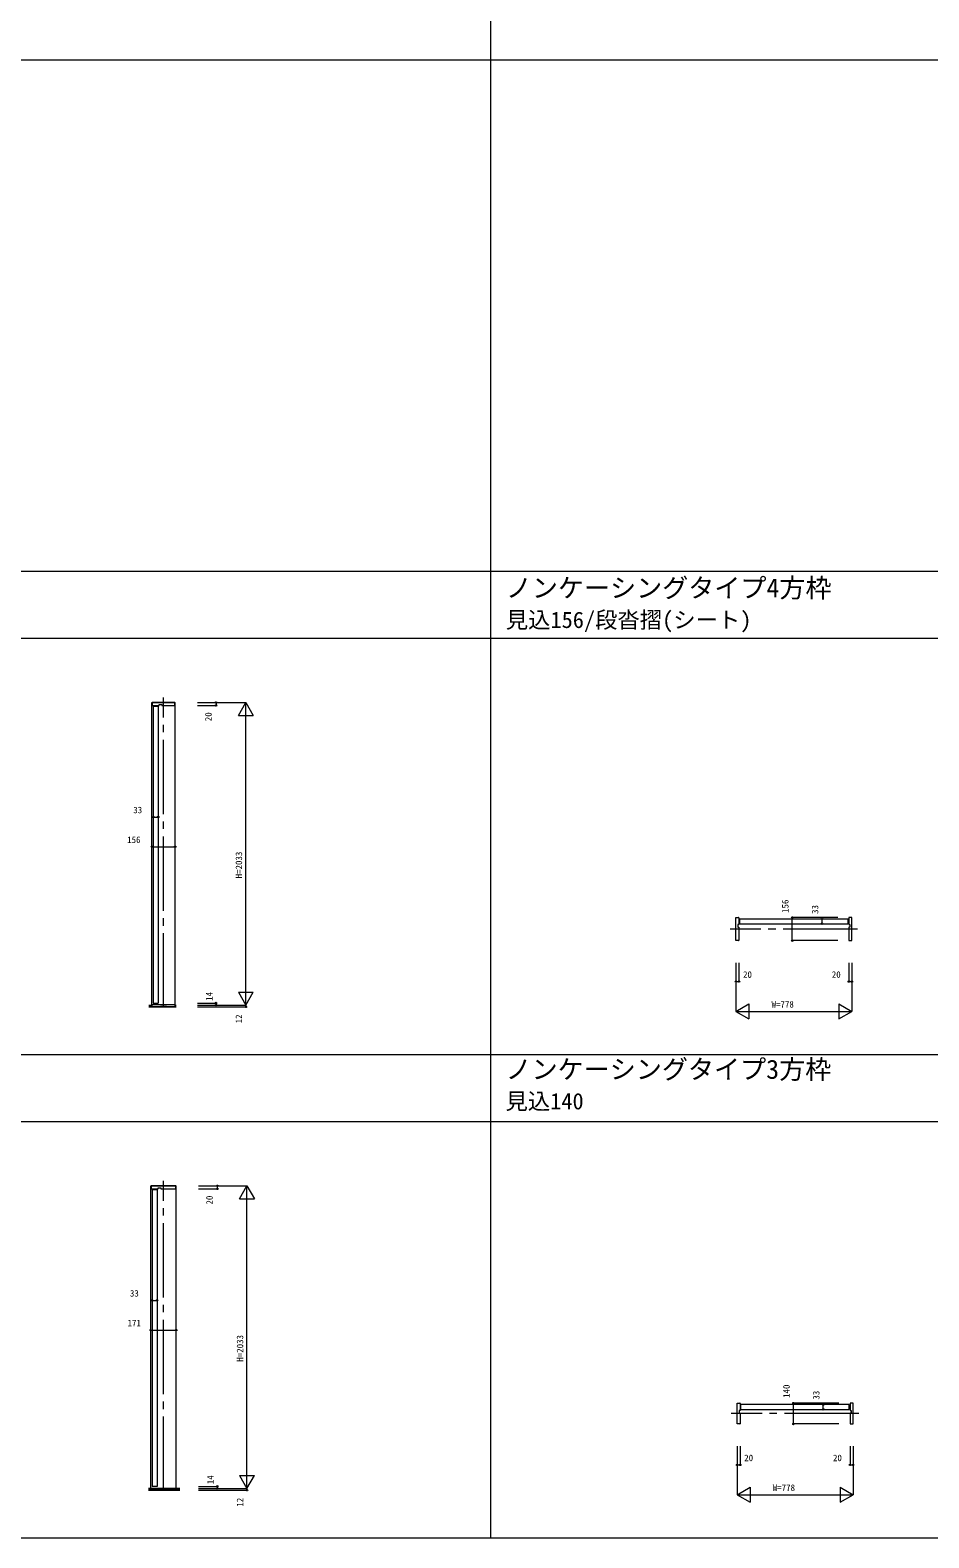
# Model space of a CAD drawing. Units: millimetres, scale not verified. Extents: x -14341 to 14341, y -10000 to 10000.
# Drawn here: x -6034 to 0, y -10000 to 130 of the extents above; entities that cross this region are included whole.
import ezdxf
from ezdxf.enums import TextEntityAlignment as Align

# ---------------------------------------------------------------- set-up
doc = ezdxf.new("R2010")
doc.units = ezdxf.units.MM
doc.header["$LTSCALE"] = 50
doc.linetypes.add('USER1', pattern=[13, 10, -1, 1, -1])
doc.layers.add('0-0_0', color=7, linetype='Continuous')
for name, color, linetype, lineweight in [('0-1_YKK_F1', 7, 'Continuous', 18), ('0-4_YKK_N1', 2, 'Continuous', 18), ('0-5_YKK_B1', 4, 'Continuous', 18), ('0-6_YKK_Z1', 7, 'Continuous', 18)]:
    doc.layers.add(name, color=color, linetype=linetype, lineweight=lineweight)
doc.styles.add('ＭＳ ゴシック', font='')
doc.styles.get('ＭＳ ゴシック').set_extended_font_data('MS Gothic')

msp = doc.modelspace()

# ---------------------------------------------------------------- linework, layer by layer
at = {"layer": '0-1_YKK_F1'}
for p, q in [((-2940.51, -10000), (-2940.51, 9500)), ((-14340.51, -70), (14159.49, -70)), ((-14340.51, -3505), (14159.49, -3505)), ((-14340.51, -3955), (14159.49, -3955)), ((-14340.51, -6752.5), (14159.49, -6752.5)), ((-14340.51, -7202.5), (14159.49, -7202.5)), ((-14340.51, -10000), (14340.51, -10000))]:
    msp.add_line(p, q, dxfattribs=at)
at = {"layer": '0-4_YKK_N1'}
for p, q in [((-4911.01, -4387.5), (-4586.01, -4387.5)), ((-4911.01, -4407.5), (-4786.01, -4407.5)), ((-4786.01, -4387.5), (-4786.01, -4407.5)), ((-4636.01, -4474.1), (-4586.01, -4387.5)), ((-4586.01, -6420.5), (-4586.01, -4387.5)), ((-4586.01, -4387.5), (-4536.01, -4474.1)), ((-4636.01, -4474.1), (-4536.01, -4474.1)), ((-5208.01, -5156.88), (-5175.01, -5156.88)), ((-5217.01, -5356.88), (-5061.01, -5356.88)), ((-917.01, -5987.5), (-917.01, -5831.5)), ((-612.01, -5831.5), (-917.01, -5831.5)), ((-717.01, -5873.5), (-717.01, -5840.5)), ((-612.01, -5987.5), (-917.01, -5987.5)), ((-1295.01, -6137.5), (-1295.01, -6462.5)), ((-1275.01, -6137.5), (-1275.01, -6262.5)), ((-517.01, -6137.5), (-517.01, -6462.5)), ((-1295.01, -6262.5), (-1275.01, -6262.5)), ((-4636.01, -6333.9), (-4536.01, -6333.9)), ((-4636.01, -6333.9), (-4586.01, -6420.5)), ((-4586.01, -6420.5), (-4536.01, -6333.9)), ((-4911.01, -6420.5), (-4586.01, -6420.5)), ((-4911.01, -6432.5), (-4586.01, -6432.5)), ((-4586.01, -6420.5), (-4586.01, -6432.5)), ((-1295.01, -6462.5), (-1208.41, -6412.5)), ((-1295.01, -6462.5), (-517.01, -6462.5)), ((-1295.01, -6462.5), (-1208.41, -6512.5)), ((-1208.41, -6412.5), (-1208.41, -6512.5)), ((-603.61, -6412.5), (-603.61, -6512.5)), ((-603.61, -6412.5), (-517.01, -6462.5)), ((-603.61, -6512.5), (-517.01, -6462.5)), ((-4903.51, -7635), (-4578.51, -7635)), ((-4903.51, -7655), (-4778.51, -7655)), ((-4778.51, -7635), (-4778.51, -7655)), ((-4628.51, -7721.6), (-4578.51, -7635)), ((-4578.51, -9668), (-4578.51, -7635)), ((-4578.51, -7635), (-4528.51, -7721.6)), ((-4628.51, -7721.6), (-4528.51, -7721.6)), ((-5215.51, -8404.38), (-5182.51, -8404.38)), ((-5224.51, -8604.38), (-5053.51, -8604.38)), ((-909.01, -9235), (-909.01, -9095)), ((-604.01, -9095), (-909.01, -9095)), ((-709.01, -9137), (-709.01, -9104)), ((-604.01, -9235), (-909.01, -9235)), ((-1287.01, -9385), (-1287.01, -9710)), ((-1267.01, -9385), (-1267.01, -9510)), ((-509.01, -9385), (-509.01, -9710)), ((-1287.01, -9510), (-1267.01, -9510)), ((-4628.51, -9581.4), (-4528.51, -9581.4)), ((-4628.51, -9581.4), (-4578.51, -9668)), ((-4578.51, -9668), (-4528.51, -9581.4)), ((-4903.51, -9668), (-4578.51, -9668)), ((-4903.51, -9680), (-4578.51, -9680)), ((-4578.51, -9668), (-4578.51, -9680)), ((-1287.01, -9710), (-1200.41, -9660)), ((-1287.01, -9710), (-509.01, -9710)), ((-1287.01, -9710), (-1200.41, -9760)), ((-1200.41, -9660), (-1200.41, -9760)), ((-595.61, -9660), (-595.61, -9760)), ((-595.61, -9660), (-509.01, -9710)), ((-595.61, -9760), (-509.01, -9710))]:
    msp.add_line(p, q, dxfattribs=at)
for points in [[(-537.01, -6137.5), (-537.01, -6262.5), (-517.01, -6262.5)], [(-4911.01, -6406.5), (-4786.01, -6406.5), (-4786.01, -6420.5)], [(-529.01, -9385), (-529.01, -9510), (-509.01, -9510)], [(-4903.51, -9654), (-4778.51, -9654), (-4778.51, -9668)]]:
    msp.add_lwpolyline(points, dxfattribs=at)
for centre in [(-4786.01, -4387.5), (-4786.01, -4407.5), (-5208.01, -5156.88), (-5175.01, -5156.88), (-5217.01, -5356.88), (-5061.01, -5356.88), (-917.01, -5831.5), (-717.01, -5840.5), (-717.01, -5873.5), (-917.01, -5987.5), (-1295.01, -6262.5), (-1275.01, -6262.5), (-537.01, -6262.5), (-517.01, -6262.5), (-4786.01, -6406.5), (-4786.01, -6420.5), (-4586.01, -6432.5), (-4778.51, -7635), (-4778.51, -7655), (-5215.51, -8404.38), (-5182.51, -8404.38), (-5224.51, -8604.38), (-5053.51, -8604.38), (-909.01, -9095), (-709.01, -9104), (-709.01, -9137), (-909.01, -9235), (-1287.01, -9510), (-1267.01, -9510), (-529.01, -9510), (-509.01, -9510), (-4778.51, -9654), (-4778.51, -9668), (-4578.51, -9680)]:
    msp.add_circle(centre, 5, dxfattribs=at)
at = {"layer": '0-5_YKK_B1'}
for p, q in [((-5217.01, -6420.5), (-5217.01, -4387.5)), ((-5217.01, -4387.5), (-5061.01, -4387.5)), ((-5208.01, -4412.5), (-5208.01, -6406.5)), ((-5150.51, -4407.5), (-5065.51, -4407.5)), ((-5061.01, -6420.5), (-5061.01, -4387.5)), ((-1270.01, -5842.5), (-1268.01, -5840.5)), ((-1270.01, -5871.5), (-1270.01, -5842.5)), ((-1270.01, -5871.5), (-1268.01, -5873.5)), ((-1268.01, -5840.5), (-544.01, -5840.5)), ((-1268.01, -5873.5), (-544.01, -5873.5)), ((-542.01, -5842.5), (-544.01, -5840.5)), ((-542.01, -5871.5), (-544.01, -5873.5)), ((-542.01, -5871.5), (-542.01, -5842.5)), ((-1275.01, -5898), (-1275.01, -5985.5)), ((-537.01, -5898), (-537.01, -5985.5)), ((-5212.51, -6417.5), (-5065.51, -6417.5)), ((-5208.01, -6406.5), (-5175.01, -6406.5)), ((-5224.51, -7635), (-5053.51, -7635)), ((-5224.51, -9668), (-5224.51, -7635)), ((-5215.51, -7660), (-5215.51, -9654)), ((-5158.01, -7655), (-5058.01, -7655)), ((-5053.51, -9668), (-5053.51, -7635)), ((-1262.01, -9106), (-1260.01, -9104)), ((-1262.01, -9135), (-1262.01, -9106)), ((-536.01, -9104), (-1260.01, -9104)), ((-534.01, -9106), (-536.01, -9104)), ((-534.01, -9135), (-534.01, -9106)), ((-1267.01, -9161.5), (-1267.01, -9233)), ((-1262.01, -9135), (-1260.01, -9137)), ((-1260.01, -9137), (-536.01, -9137)), ((-534.01, -9135), (-536.01, -9137)), ((-529.01, -9161.5), (-529.01, -9233)), ((-5224.51, -9668), (-5053.51, -9668)), ((-5182.51, -9654), (-5215.51, -9654))]:
    msp.add_line(p, q, dxfattribs=at)
for points in [[(-5063.51, -4405.5), (-5063.51, -4387.5), (-5214.51, -4387.5), (-5214.51, -4405.5)], [(-5212.51, -4407.5), (-5168.51, -4407.5), (-5168.51, -4401), (-5150.51, -4401), (-5150.51, -4407.5)], [(-5208.01, -4412.5), (-5175.01, -4412.5), (-5175.01, -6406.5)], [(-1277.01, -5987.5), (-1295.01, -5987.5), (-1295.01, -5831.5), (-1277.01, -5831.5)], [(-1275.01, -5833.5), (-1275.01, -5880), (-1281.51, -5880), (-1281.51, -5898), (-1275.01, -5898)], [(-537.01, -5833.5), (-537.01, -5880), (-530.51, -5880), (-530.51, -5898), (-537.01, -5898)], [(-535.01, -5987.5), (-517.01, -5987.5), (-517.01, -5831.5), (-535.01, -5831.5)], [(-5063.51, -6419.5), (-5063.51, -6432.5), (-5096.51, -6432.5), (-5119.01, -6432.5), (-5119.01, -6429.5), (-5159.01, -6429.5), (-5159.01, -6432.5), (-5181.51, -6432.5), (-5214.51, -6432.5), (-5214.51, -6419.5)], [(-5056.01, -7653), (-5056.01, -7635), (-5222.01, -7635), (-5222.01, -7653)], [(-5220.01, -7655), (-5176.01, -7655), (-5176.01, -7648.5), (-5158.01, -7648.5), (-5158.01, -7655)], [(-5215.51, -7660), (-5182.51, -7660), (-5182.51, -9654)], [(-1269.01, -9235), (-1287.01, -9235), (-1287.01, -9095), (-1269.01, -9095)], [(-1267.01, -9097), (-1267.01, -9143.5), (-1273.51, -9143.5), (-1273.51, -9161.5), (-1267.01, -9161.5)], [(-529.01, -9097), (-529.01, -9143.5), (-522.51, -9143.5), (-522.51, -9161.5), (-529.01, -9161.5)], [(-527.01, -9235), (-509.01, -9235), (-509.01, -9095), (-527.01, -9095)]]:
    msp.add_lwpolyline(points, dxfattribs=at)
for centre, start, end in [((-5212.51, -4405.5), 180, 270), ((-5065.51, -4405.5), 270, 0), ((-1277.01, -5833.5), 0, 90), ((-535.01, -5833.5), 90, 180), ((-1277.01, -5985.5), 270, 0), ((-535.01, -5985.5), 180, 270), ((-5212.51, -6419.5), 90, 180), ((-5065.51, -6419.5), 0, 90), ((-5220.01, -7653), 180, 270), ((-5058.01, -7653), 270, 0), ((-1269.01, -9097), 0, 90), ((-527.01, -9097), 90, 180), ((-1269.01, -9233), 270, 0), ((-527.01, -9233), 180, 270)]:
    msp.add_arc(centre, 2, start, end, dxfattribs=at)
at = {"layer": '0-6_YKK_Z1', "linetype": 'USER1'}
for p, q in [((-5139.01, -6437.21), (-5139.01, -4353.5)), ((-477.88, -5909.5), (-1334.42, -5909.5)), ((-5139.01, -9684.71), (-5139.01, -7601)), ((-469.88, -9165), (-1326.42, -9165))]:
    msp.add_line(p, q, dxfattribs=at)
at = {"layer": '0-6_YKK_Z1'}
for p, q in [((-5238.49, -6420.5), (-5214.51, -6420.5)), ((-5238.49, -6422.9), (-5214.51, -6422.9)), ((-5238.49, -6425.3), (-5214.51, -6425.3)), ((-5238.49, -6427.7), (-5214.51, -6427.7)), ((-5238.49, -6430.1), (-5214.51, -6430.1)), ((-5238.49, -6432.5), (-5053.89, -6432.5)), ((-5063.51, -6420.5), (-5053.89, -6420.5)), ((-5063.51, -6422.9), (-5053.89, -6422.9)), ((-5063.51, -6425.3), (-5053.89, -6425.3)), ((-5063.51, -6427.7), (-5053.89, -6427.7)), ((-5063.51, -6430.1), (-5053.89, -6430.1)), ((-5029.61, -9668), (-5240.13, -9668)), ((-5029.61, -9670.4), (-5240.13, -9670.4)), ((-5029.61, -9672.8), (-5240.13, -9672.8)), ((-5029.61, -9675.2), (-5240.13, -9675.2)), ((-5029.61, -9677.6), (-5240.13, -9677.6)), ((-5240.13, -9680), (-5029.61, -9680))]:
    msp.add_line(p, q, dxfattribs=at)

# ---------------------------------------------------------------- texts
at = {"layer": '0-0_0', "style": 'ＭＳ ゴシック'}
for s, height, p in [('ノンケーシングタイプ4方枠', 128.3, (-2840.51, -3719.88)), ('見込156/段沓摺(シート)', 110, (-2840.51, -3919.93)), ('ノンケーシングタイプ3方枠', 128.3, (-2842.51, -6954.22)), ('見込140', 110, (-2842.51, -7154.27))]:
    msp.add_text(s, height=height, dxfattribs=at).set_placement(p, align=Align.BOTTOM_LEFT)
at = {"layer": '0-4_YKK_N1', "color": 7, "style": 'ＭＳ ゴシック'}
for s, p in [('20', (-4802.88, -4513.03)), ('H=2033', (-4598.01, -5569)), ('156', (-929.01, -5801.43)), ('33', (-729.01, -5807.76)), ('14', (-4796.76, -6391.87)), ('12', (-4598.01, -6543.16)), ('20', (-4795.38, -7760.53)), ('H=2033', (-4590.51, -8816.5)), ('140', (-921.01, -9059.93)), ('33', (-721.01, -9071.26)), ('14', (-4789.26, -9639.37)), ('12', (-4590.51, -9790.66))]:
    msp.add_text(s, height=43.99, rotation=90, dxfattribs=at).set_placement(p, align=Align.BOTTOM_LEFT)
for s, p in [('33', (-5342.2, -5144.88)), ('156', (-5383.11, -5344.88)), ('20', (-1247.68, -6250.5)), ('20', (-651.6, -6250.5)), ('W=778', (-1056.01, -6450.5)), ('33', (-5364.7, -8392.38)), ('171', (-5380.61, -8592.38)), ('20', (-1239.68, -9498)), ('20', (-643.6, -9498)), ('W=778', (-1048.01, -9698))]:
    msp.add_text(s, height=43.99, dxfattribs=at).set_placement(p, align=Align.BOTTOM_LEFT)

doc.saveas('drawing.dxf')
